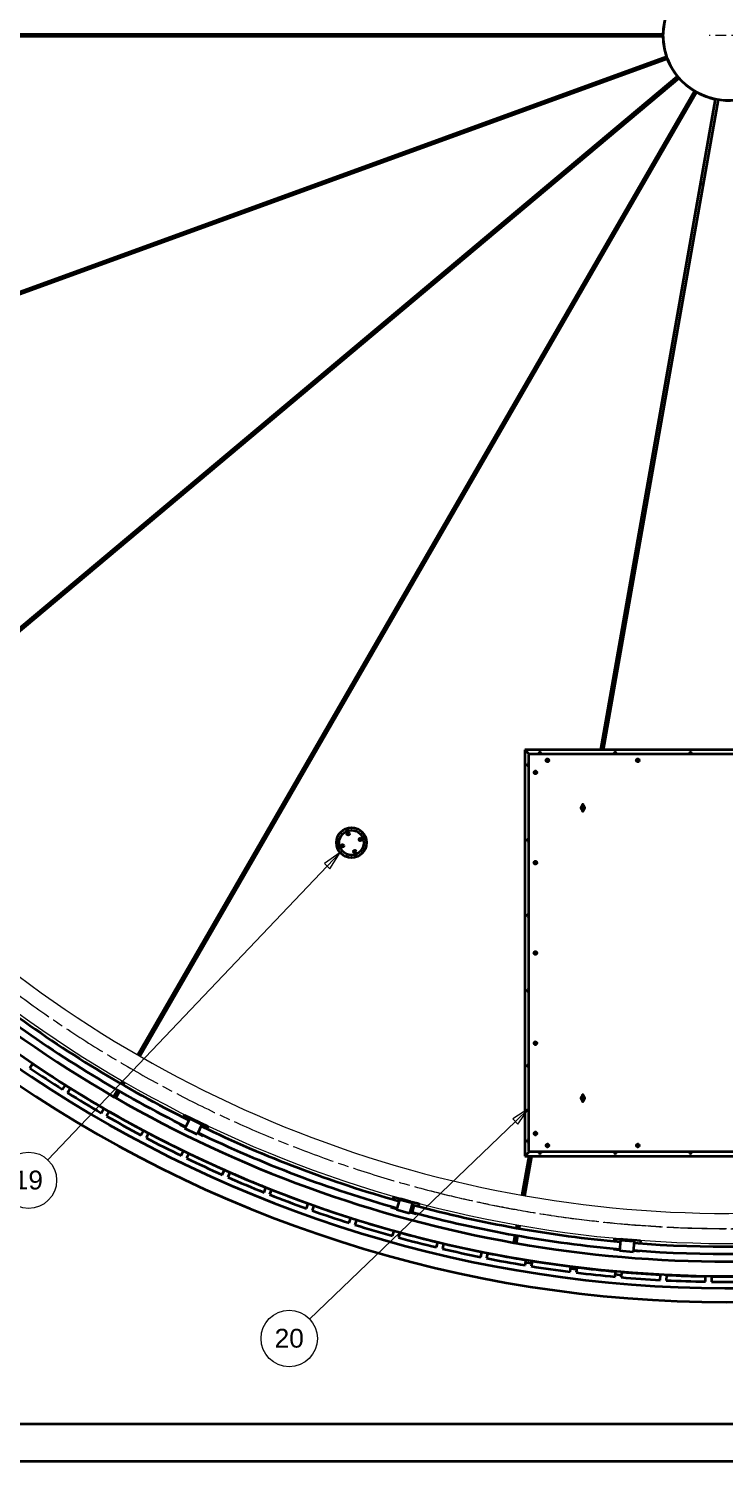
# Model space of a CAD drawing. Header units: millimetres. Extents: x 0 to 42050, y 0 to 29700.
# Drawn here: x 5121 to 9742, y 0 to 9523 of the extents above; entities that cross this region are included whole.
import ezdxf

# ---------------------------------------------------------------- set-up
doc = ezdxf.new("R2010")
doc.units = ezdxf.units.MM
doc.header["$LTSCALE"] = 50
doc.linetypes.add('CHAIN', pattern=[0.3543, 0.2362, -0.0295, 0.0591, -0.0295])
doc.layers.get('0').update_dxf_attribs({"lineweight": 18})
for name, color, linetype, lineweight in [('Border', 7, 'Continuous', 35), ('Center Mark', 7, 'Continuous', 18), ('Symbol', 7, 'Continuous', 18), ('Visible', 7, 'Continuous', 35)]:
    doc.layers.add(name, color=color, linetype=linetype, lineweight=lineweight)
doc.layers.add('P_Cable Ducts (CD)', color=30, linetype='Continuous', lineweight=18, true_color=0xff7f00)
doc.layers.add('P_Condensate Centerline', color=40, linetype='CHAIN', lineweight=18, true_color=0xffbf00)
doc.styles.add('Note Text', font='arial.ttf')

# ---------------------------------------------------------------- blocks, each defined once
blk = doc.blocks.new('Borders Bigadan Border')
at = {"layer": 'Border'}
for p, q in [((20, 5), (836, 5)), ((841, 0), (0, 0))]:
    blk.add_line(p, q, dxfattribs=at)
blk = doc.blocks.new('Balloon12')
at = {"layer": 'Symbol'}
for p, q in [((168.88, 46.9), (166.73, 45.53)), ((167.07, 45.17), (168.88, 46.9)), ((167.42, 44.81), (168.88, 46.9)), ((167.07, 45.17), (139.73, 18.92)), ((166.73, 45.53), (167.42, 44.81))]:
    blk.add_line(p, q, dxfattribs=at)
at = {"layer": 'Symbol', "flags": 128}
blk.add_lwpolyline([(167.42, 44.81), (168.88, 46.9), (166.73, 45.53), (167.42, 44.81)], dxfattribs=at)
at = {"layer": 'Symbol'}
blk.add_circle((137.03, 16.33), 3.75, dxfattribs=at)
blk.add_solid([(167.42, 44.81), (168.88, 46.9), (166.73, 45.53), (167.42, 44.81)], dxfattribs=at)
at = {"layer": 'Symbol', "insert": (137.03, 16.35), "char_height": 2.5, "attachment_point": 5, "style": 'Note Text'}
blk.add_mtext('20', dxfattribs=at)
blk = doc.blocks.new('Balloon42')
at = {"layer": 'Symbol'}
for p, q in [((143.8, 80.92), (141.72, 79.46)), ((142.08, 79.11), (143.8, 80.92)), ((142.44, 78.77), (143.8, 80.92)), ((142.08, 79.11), (104.94, 40.07)), ((141.72, 79.46), (142.44, 78.77))]:
    blk.add_line(p, q, dxfattribs=at)
at = {"layer": 'Symbol', "flags": 128}
blk.add_lwpolyline([(142.44, 78.77), (143.8, 80.92), (141.72, 79.46), (142.44, 78.77)], dxfattribs=at)
at = {"layer": 'Symbol'}
for centre in [(94.87, 37.36), (102.37, 37.36)]:
    blk.add_circle(centre, 3.75, dxfattribs=at)
blk.add_solid([(142.44, 78.77), (143.8, 80.92), (141.72, 79.46), (142.44, 78.77)], dxfattribs=at)
at = {"layer": 'Symbol', "char_height": 2.5, "attachment_point": 5, "style": 'Note Text'}
for s, insert in [('21', (94.87, 37.36)), ('19', (102.37, 37.38))]:
    blk.add_mtext(s, dxfattribs=dict(at, insert=insert))

msp = doc.modelspace()

# ---------------------------------------------------------------- linework, layer by layer
at = {"layer": 'Center Mark', "linetype": 'CHAIN', "ltscale": 23.990969}
msp.add_line((17721.85, 9477.99), (9641.85, 9477.99), dxfattribs=at)
msp.add_line((17721.85, 9477.99), (9641.85, 9477.99), dxfattribs=at)
at = {"layer": 'P_Cable Ducts (CD)'}
for radius, start, end in [(8030, 205.790004, 303.30742), (7830, 206.60031, 297.796899)]:
    msp.add_arc((9766.85, 9477.99), radius, start, end, dxfattribs=at)
at = {"layer": 'P_Condensate Centerline', "ltscale": 23.990969}
for start in [205.648158, 255.589818]:
    msp.add_arc((9766.85, 9477.99), 7930, start, 21.225769, dxfattribs=at)
at = {"layer": 'Visible'}
for p, q in [((9335.02, 9469.99), (1770.34, 9469.99)), ((1770.35, 9485.99), (9335.02, 9485.99)), ((4662.86, 7628.81), (9358.32, 9337.82)), ((9363.8, 9322.78), (4668.33, 7613.77)), ((3763.58, 4451.1), (9430.9, 9206.54)), ((9441.19, 9194.29), (3773.87, 4438.84)), ((5844.92, 2701.02), (9544.01, 9108.01)), ((9557.86, 9100.01), (5858.78, 2693.02)), ((8921.41, 4729.35), (9683.98, 9054.11)), ((9699.74, 9051.33), (8937.66, 4729.35)), ((8449.86, 4696.34), (8416.85, 4729.34)), ((8416.85, 4729.34), (8416.85, 2029.34)), ((8416.86, 4729.35), (8449.86, 4696.34)), ((11116.86, 4729.35), (8416.86, 4729.35)), ((8446.86, 4697.22), (8443.86, 4697.22)), ((8443.86, 4697.22), (8443.86, 4696.34)), ((8443.86, 2062.34), (8443.86, 4696.34)), ((8449.86, 4696.34), (8443.86, 4696.34)), ((8446.86, 4696.34), (8446.86, 4697.22)), ((8449.86, 4702.34), (8448.98, 4702.34)), ((8448.98, 4699.34), (8448.98, 4702.34)), ((8449.86, 4699.34), (8448.98, 4699.34)), ((8449.86, 4702.34), (11083.86, 4702.34)), ((8449.86, 4702.34), (8449.86, 4696.34)), ((8795.86, 4356.84), (8796.12, 4356.84)), ((8795.86, 4355.31), (8795.86, 4356.84)), ((8795.86, 4331.84), (8795.86, 4333.38)), ((8795.86, 4331.84), (8796.12, 4331.84)), ((8801.42, 4366.84), (8802.3, 4366.84)), ((8801.42, 4321.84), (8802.3, 4321.84)), ((8807.86, 4356.84), (8807.6, 4356.84)), ((8807.6, 4331.84), (8807.86, 4331.84)), ((8807.86, 4356.84), (8807.86, 4355.31)), ((8807.86, 4333.38), (8807.86, 4331.84)), ((5146.96, 2642.86), (5127.29, 2613.91)), ((5345.71, 2471.23), (5364.31, 2500.88)), ((5398.19, 2479.61), (5379.59, 2449.97)), ((5734.5, 2509.76), (5744.92, 2527.81)), ((5758.78, 2519.81), (5748.36, 2501.76)), ((5684.92, 2423.89), (5710.35, 2467.93)), ((5724.21, 2459.93), (5698.78, 2415.89)), ((8795.86, 2426.84), (8796.12, 2426.84)), ((8795.86, 2425.31), (8795.86, 2426.84)), ((8795.86, 2401.84), (8795.86, 2403.38)), ((8795.86, 2401.84), (8796.12, 2401.84)), ((8801.42, 2436.84), (8802.3, 2436.84)), ((8801.42, 2391.84), (8802.3, 2391.84)), ((8807.86, 2426.84), (8807.6, 2426.84)), ((8807.6, 2401.84), (8807.86, 2401.84)), ((8807.86, 2426.84), (8807.86, 2425.31)), ((8807.86, 2403.38), (8807.86, 2401.84)), ((5603.05, 2315.32), (5620.56, 2345.62)), ((5655.19, 2325.6), (5637.68, 2295.3)), ((6154.91, 2301.75), (6147.48, 2286.59)), ((6154.91, 2301.75), (6197.11, 2281.07)), ((5865.88, 2168.85), (5882.28, 2199.76)), ((6126.23, 2243.21), (6124.11, 2238.88)), ((6124.11, 2238.88), (6160.93, 2220.85)), ((6190.42, 2278.78), (6158.31, 2213.22)), ((6239.14, 2173.63), (6158.31, 2213.22)), ((6160.93, 2220.85), (6161.83, 2220.41)), ((6190.42, 2278.78), (6271.25, 2239.19)), ((6194.91, 2276.58), (6197.11, 2281.07)), ((6205.2, 2277.11), (6197.11, 2281.07)), ((6197.61, 2275.26), (6198.49, 2277.06)), ((6203.88, 2274.42), (6198.49, 2277.06)), ((6203.88, 2274.42), (6259.56, 2247.14)), ((6206.52, 2279.81), (6205.2, 2277.11)), ((6260.88, 2249.84), (6205.2, 2277.11)), ((6206.76, 2280.31), (6206.52, 2279.81)), ((6271.25, 2239.19), (6239.14, 2173.63)), ((6259.56, 2247.14), (6264.94, 2244.51)), ((6260.88, 2249.84), (6262.2, 2252.53)), ((6260.88, 2249.84), (6268.96, 2245.88)), ((6262.44, 2253.04), (6262.2, 2252.53)), ((6264.07, 2242.71), (6264.94, 2244.51)), ((6266.76, 2241.39), (6268.96, 2245.88)), ((6311.17, 2225.21), (6268.96, 2245.88)), ((6311.17, 2225.21), (6303.74, 2210.05)), ((5917.62, 2181.02), (5901.21, 2150.1)), ((6242.66, 2180.82), (6243.56, 2180.38)), ((6280.38, 2162.34), (6243.56, 2180.38)), ((6282.49, 2166.67), (6280.38, 2162.34)), ((6133.85, 2032.02), (6149.12, 2063.51)), ((6185.11, 2046.06), (6169.84, 2014.57)), ((8399.31, 1768.34), (8445.33, 2029.33)), ((8461.57, 2029.33), (8415.06, 1765.56)), ((8416.85, 2029.34), (8449.86, 2062.34)), ((8449.86, 2062.34), (8416.86, 2029.33)), ((8416.86, 2029.33), (11116.86, 2029.33)), ((8443.86, 2062.34), (8449.86, 2062.34)), ((8443.86, 2062.34), (8443.86, 2061.46)), ((8446.86, 2061.46), (8443.86, 2061.46)), ((8446.86, 2062.34), (8446.86, 2061.46)), ((8449.86, 2059.34), (8448.98, 2059.34)), ((8448.98, 2059.34), (8448.98, 2056.34)), ((8448.98, 2056.34), (8449.86, 2056.34)), ((8449.86, 2062.34), (8449.86, 2056.34)), ((11083.86, 2056.34), (8449.86, 2056.34)), ((6406.62, 1905.01), (6420.74, 1937.04)), ((6457.34, 1920.9), (6443.22, 1888.88)), ((6683.82, 1787.99), (6696.76, 1820.51)), ((6733.93, 1805.71), (6720.98, 1773.2)), ((7544.51, 1757.51), (7540.02, 1741.24)), ((7544.51, 1757.51), (7589.81, 1745)), ((7583.66, 1741.51), (7564.23, 1671.14)), ((7583.66, 1741.51), (7670.42, 1717.55)), ((7588.48, 1740.18), (7589.81, 1745)), ((7598.49, 1742.6), (7589.81, 1745)), ((7591.38, 1739.38), (7591.91, 1741.31)), ((7597.69, 1739.71), (7591.91, 1741.31)), ((7597.69, 1739.71), (7657.45, 1723.21)), ((7599.29, 1745.49), (7598.49, 1742.6)), ((7658.25, 1726.1), (7598.49, 1742.6)), ((7599.44, 1746.03), (7599.29, 1745.49)), ((7670.42, 1717.55), (7650.98, 1647.19)), ((7657.45, 1723.21), (7663.24, 1721.61)), ((7658.25, 1726.1), (7659.05, 1728.99)), ((7658.25, 1726.1), (7666.93, 1723.7)), ((7659.2, 1729.53), (7659.05, 1728.99)), ((7662.71, 1719.68), (7663.24, 1721.61)), ((7665.6, 1718.88), (7666.93, 1723.7)), ((7712.23, 1711.19), (7666.93, 1723.7)), ((6965.08, 1681.12), (6976.84, 1714.08)), ((7014.51, 1700.65), (7002.76, 1667.68)), ((7527.16, 1694.68), (7525.88, 1690.03)), ((7525.88, 1690.03), (7565.4, 1679.12)), ((7650.98, 1647.19), (7564.23, 1671.14)), ((7565.4, 1679.12), (7566.36, 1678.85)), ((7653.11, 1654.9), (7654.08, 1654.63)), ((7693.6, 1643.72), (7654.08, 1654.63)), ((7673.44, 1704.07), (7660.88, 1657.44)), ((7661.83, 1660.96), (7661.84, 1660.96)), ((7661.84, 1660.96), (7667.16, 1680.75)), ((7661.84, 1660.96), (7662.65, 1660.14)), ((7668.6, 1659.14), (7667.5, 1658.84)), ((7680.18, 1702.26), (7667.66, 1655.61)), ((7668.6, 1659.14), (7673.92, 1678.94)), ((7668.6, 1659.14), (7668.61, 1659.14)), ((7672.5, 1700.55), (7673.59, 1700.85)), ((7679.24, 1698.74), (7678.44, 1699.55)), ((7694.88, 1648.36), (7693.6, 1643.72)), ((7712.23, 1711.19), (7707.74, 1694.92)), ((7250.04, 1584.52), (7260.59, 1617.89)), ((7298.73, 1605.83), (7288.18, 1572.46)), ((7538.32, 1498.34), (7547.65, 1532.07)), ((8360.96, 1550.85), (8364.58, 1571.38)), ((8380.33, 1568.6), (8376.71, 1548.07)), ((7586.21, 1521.41), (7576.87, 1487.67)), ((7829.54, 1422.68), (7837.64, 1456.73)), ((7876.56, 1447.47), (7868.45, 1413.42)), ((8343.74, 1453.2), (8352.57, 1503.28)), ((8368.33, 1500.5), (8359.5, 1450.43)), ((9010.8, 1479.68), (9009.39, 1462.86)), ((9010.8, 1479.68), (9057.64, 1475.76)), ((9052.24, 1471.19), (9046.15, 1398.45)), ((9052.24, 1471.19), (9141.92, 1463.7)), ((9057.22, 1470.78), (9057.64, 1475.76)), ((9066.6, 1475.01), (9057.64, 1475.76)), ((9060.21, 1470.53), (9060.38, 1472.52)), ((9066.35, 1472.02), (9060.38, 1472.52)), ((9066.35, 1472.02), (9128.14, 1466.86)), ((9066.85, 1478), (9066.6, 1475.01)), ((9128.39, 1469.84), (9066.6, 1475.01)), ((9066.9, 1478.56), (9066.85, 1478)), ((9128.14, 1466.86), (9134.12, 1466.36)), ((9128.39, 1469.84), (9128.64, 1472.83)), ((9128.39, 1469.84), (9137.36, 1469.1)), ((9128.69, 1473.39), (9128.64, 1472.83)), ((9133.95, 1464.36), (9134.12, 1466.36)), ((9141.92, 1463.7), (9135.84, 1390.95)), ((9136.94, 1464.11), (9137.36, 1469.1)), ((9184.19, 1465.18), (9137.36, 1469.1)), ((9184.19, 1465.18), (9182.79, 1448.36)), ((8123.31, 1357.65), (8130.18, 1391.97)), ((8169.4, 1384.13), (8162.54, 1349.81)), ((8419.26, 1303.32), (8424.87, 1337.87)), ((9005.37, 1414.72), (9004.97, 1409.92)), ((9004.97, 1409.92), (9045.82, 1406.5)), ((9045.82, 1406.5), (9046.82, 1406.42)), ((9135.84, 1390.95), (9046.15, 1398.45)), ((9136.51, 1398.92), (9137.5, 1398.84)), ((9178.36, 1395.42), (9137.5, 1398.84)), ((9178.76, 1400.22), (9178.36, 1395.42)), ((8422.23, 1321.65), (8461.91, 1316.42)), ((8464.35, 1331.46), (8458.74, 1296.91)), ((8716.98, 1259.78), (8721.33, 1294.51)), ((8719.82, 1282.46), (8759.48, 1277.24)), ((8761.02, 1289.54), (8756.67, 1254.81)), ((9016.08, 1227.08), (9019.17, 1261.94)), ((9017.51, 1243.26), (9057.21, 1238.04)), ((9059.01, 1258.42), (9055.92, 1223.55)), ((9316.17, 1205.26), (9317.99, 1240.21)), ((9357.94, 1238.13), (9356.12, 1203.18)), ((9616.86, 1194.35), (9617.41, 1229.35)), ((9657.41, 1228.72), (9656.86, 1193.72))]:
    msp.add_line(p, q, dxfattribs=at)
for centre, radius in [((9766.85, 9477.99), 8250), ((9766.85, 9477.99), 431.86), ((8566.86, 4659.34), 10), ((9166.86, 4659.34), 10), ((8486.86, 4579.34), 10), ((7264.89, 4112.52), 100), ((7264.89, 4112.52), 82.5), ((7206.16, 4091.15), 9), ((7206.16, 4091.15), 8.75), ((7243.51, 4171.25), 9), ((7243.51, 4171.25), 8.75), ((7323.62, 4133.9), 9), ((7323.62, 4133.9), 8.75), ((7286.27, 4053.79), 9), ((7286.27, 4053.79), 8.75), ((8486.86, 3979.34), 10), ((8486.86, 3379.34), 10), ((8486.86, 2779.34), 10), ((8486.86, 2179.34), 10), ((8566.86, 2099.34), 10), ((9166.86, 2099.34), 10)]:
    msp.add_circle(centre, radius, dxfattribs=at)
for centre, radius, start, end in [((9766.85, 9477.99), 8420, 352.893014, 276.750813), ((9766.85, 9477.99), 8326.9, 5.718532, 276.329235), ((9766.85, 9477.99), 431.91, 161.06132, 178.93868), ((9766.85, 9477.99), 1000, 179.541629, 180.458371), ((9766.85, 9477.99), 431.91, 181.06132, 198.93868), ((9766.85, 9477.99), 431.91, 201.06132, 218.93868), ((9766.85, 9477.99), 1000, 199.541629, 200.458371), ((9766.85, 9477.99), 431.91, 221.06132, 238.93868), ((9766.85, 9477.99), 431.91, 241.06132, 258.93868), ((9766.85, 9477.99), 431.91, 261.06132, 278.93868), ((9766.85, 9477.99), 1000, 219.541629, 220.458371), ((9766.85, 9477.99), 1000, 239.541629, 240.458371), ((9766.85, 9477.99), 1000, 259.541629, 260.458371), ((8516.86, 4704.35), 8, 345.455653, 194.544347), ((8566.86, 4659.34), 8, 98.119712, 158.119712), ((8566.86, 4659.34), 8, 38.119712, 98.119712), ((9016.86, 4704.35), 8, 345.455653, 194.544347), ((9166.86, 4659.34), 8, 98.119712, 158.119712), ((9166.86, 4659.34), 8, 38.119712, 98.119712), ((9516.86, 4704.35), 8, 345.455653, 194.544347), ((8441.85, 4629.34), 8, 75.455653, 284.544347), ((8486.86, 4579.34), 8, 147.876069, 207.876069), ((8486.86, 4579.34), 8, 207.876069, 267.876069), ((8486.86, 4579.34), 8, 87.876069, 147.876069), ((8486.86, 4579.34), 8, 267.876069, 327.876069), ((8486.86, 4579.34), 8, 27.876069, 87.876069), ((8486.86, 4579.34), 8, 327.876069, 27.876069), ((8566.86, 4659.34), 8, 158.119712, 218.119712), ((8566.86, 4659.34), 8, 218.119712, 278.119712), ((8566.86, 4659.34), 8, 278.119712, 338.119712), ((8566.86, 4659.34), 8, 338.119712, 38.119712), ((9166.86, 4659.34), 8, 158.119712, 218.119712), ((9166.86, 4659.34), 8, 218.119712, 278.119712), ((9166.86, 4659.34), 8, 278.119712, 338.119712), ((9166.86, 4659.34), 8, 338.119712, 38.119712), ((8801.86, 4344.34), 12.5, 117.647135, 242.352865), ((8801.86, 4344.34), 12.5, 297.647135, 62.352865), ((9766.85, 9477.99), 8150, 220.056241, 239.943759), ((7237.53, 4187.7), 7, 38.600841, 181.399159), ((7340.07, 4139.88), 7, 308.600841, 91.399159), ((8441.85, 4129.34), 8, 75.455653, 284.544347), ((7189.71, 4085.16), 7, 128.600841, 271.399159), ((7292.25, 4037.35), 7, 218.600841, 1.399159), ((8486.86, 3979.34), 8, 147.876069, 207.876069), ((8486.86, 3979.34), 8, 207.876069, 267.876069), ((8486.86, 3979.34), 8, 87.876069, 147.876069), ((8486.86, 3979.34), 8, 267.876069, 327.876069), ((8486.86, 3979.34), 8, 27.876069, 87.876069), ((8486.86, 3979.34), 8, 327.876069, 27.876069), ((8441.85, 3629.34), 8, 75.455653, 284.544347), ((8486.86, 3379.34), 8, 147.876069, 207.876069), ((8486.86, 3379.34), 8, 207.876069, 267.876069), ((8486.86, 3379.34), 8, 87.876069, 147.876069), ((8486.86, 3379.34), 8, 267.876069, 327.876069), ((8486.86, 3379.34), 8, 27.876069, 87.876069), ((8486.86, 3379.34), 8, 327.876069, 27.876069), ((8441.85, 3129.34), 8, 75.455653, 284.544347), ((9766.85, 9477.99), 8099.15, 233.563277, 243.585128), ((9766.85, 9477.99), 8050.85, 233.565187, 243.583218), ((9766.85, 9477.99), 7695, 239.940433, 240.059567), ((8486.86, 2779.34), 8, 147.876069, 207.876069), ((8486.86, 2779.34), 8, 207.876069, 267.876069), ((8486.86, 2779.34), 8, 87.876069, 147.876069), ((8486.86, 2779.34), 8, 267.876069, 327.876069), ((8486.86, 2779.34), 8, 27.876069, 87.876069), ((8486.86, 2779.34), 8, 327.876069, 27.876069), ((9766.85, 9477.99), 8285, 235.944509, 237.74881), ((9766.85, 9477.99), 8250, 235.945096, 237.748223), ((8441.85, 2629.34), 8, 75.455653, 284.544347), ((9766.85, 9477.99), 8250, 238.026021, 239.829148), ((9766.85, 9477.99), 8285, 238.025434, 239.829734), ((9766.85, 9477.99), 8150, 239.943759, 240.056241), ((9766.85, 9477.99), 8150, 240.056241, 259.943759), ((8801.86, 2414.34), 12.5, 117.647135, 242.352865), ((8801.86, 2414.34), 12.5, 297.647135, 62.352865), ((9766.85, 9477.99), 8285, 240.106359, 241.910659), ((9766.85, 9477.99), 8250, 240.106946, 241.910072), ((9766.85, 9477.99), 8050.85, 244.223728, 254.241759), ((9766.85, 9477.99), 8285, 242.187284, 243.991584), ((9766.85, 9477.99), 8250, 242.18787, 243.990997), ((9766.85, 9477.99), 8099.15, 244.221818, 254.243669), ((8441.85, 2129.34), 8, 75.455653, 284.544347), ((8486.86, 2179.34), 8, 147.876069, 207.876069), ((8486.86, 2179.34), 8, 207.876069, 267.876069), ((8486.86, 2179.34), 8, 87.876069, 147.876069), ((8486.86, 2179.34), 8, 267.876069, 327.876069), ((8486.86, 2179.34), 8, 27.876069, 87.876069), ((8486.86, 2179.34), 8, 327.876069, 27.876069), ((8566.86, 2099.34), 8, 158.119712, 218.119712), ((8566.86, 2099.34), 8, 98.119712, 158.119712), ((8566.86, 2099.34), 8, 38.119712, 98.119712), ((8566.86, 2099.34), 8, 278.119712, 338.119712), ((8566.86, 2099.34), 8, 338.119712, 38.119712), ((9166.86, 2099.34), 8, 158.119712, 218.119712), ((9166.86, 2099.34), 8, 98.119712, 158.119712), ((9166.86, 2099.34), 8, 38.119712, 98.119712), ((9166.86, 2099.34), 8, 278.119712, 338.119712), ((9166.86, 2099.34), 8, 338.119712, 38.119712), ((9766.85, 9477.99), 8285, 244.268209, 246.072509), ((9766.85, 9477.99), 8250, 244.268795, 246.071922), ((8516.86, 2054.33), 8, 165.455653, 14.544347), ((8566.86, 2099.34), 8, 218.119712, 278.119712), ((9016.86, 2054.33), 8, 165.455653, 14.544347), ((9166.86, 2099.34), 8, 218.119712, 278.119712), ((9516.86, 2054.33), 8, 165.455653, 14.544347), ((9766.85, 9477.99), 8250, 246.34972, 248.152847), ((9766.85, 9477.99), 8285, 246.349133, 248.153434), ((9766.85, 9477.99), 7695, 259.940433, 260.059567), ((9766.85, 9477.99), 8285, 248.430058, 250.234359), ((9766.85, 9477.99), 8250, 248.430645, 250.233772), ((9766.85, 9477.99), 8285, 250.510983, 252.315284), ((9766.85, 9477.99), 8250, 250.51157, 252.314697), ((9766.85, 9477.99), 8099.15, 254.880359, 254.928569), ((7666.2, 1663.67), 5, 224.833683, 285.073122), ((9766.85, 9477.99), 8050.85, 254.882269, 254.928569), ((9766.85, 9477.99), 8099.15, 254.978237, 264.90221), ((7674.89, 1696.02), 5, 44.833683, 105.073122), ((9766.85, 9477.99), 8050.85, 254.978237, 264.9003), ((9766.85, 9477.99), 8285, 252.591908, 254.396208), ((9766.85, 9477.99), 8250, 252.592495, 254.395622), ((9766.85, 9477.99), 8285, 254.672833, 256.477133), ((9766.85, 9477.99), 8250, 254.67342, 256.476546), ((9766.85, 9477.99), 8250, 256.754344, 258.557471), ((9766.85, 9477.99), 8150, 259.943759, 260.056241), ((9766.85, 9477.99), 8150, 260.056241, 279.943759), ((9766.85, 9477.99), 8050.85, 265.540809, 275.558841), ((9766.85, 9477.99), 8285, 256.753758, 258.558058), ((9766.85, 9477.99), 8285, 258.834683, 260.638983), ((9766.85, 9477.99), 8250, 258.835269, 260.638396), ((9766.85, 9477.99), 8099.15, 265.5389, 275.560751), ((9766.85, 9477.99), 8285, 260.915607, 262.719908), ((9766.85, 9477.99), 8250, 260.916194, 262.719321), ((9766.85, 9477.99), 8285, 262.996532, 264.800833), ((9766.85, 9477.99), 8250, 262.997119, 264.800246), ((9766.85, 9477.99), 8250, 265.078044, 266.881171), ((9766.85, 9477.99), 8250, 267.158969, 268.962096), ((9766.85, 9477.99), 8285, 265.077457, 266.881758), ((9766.85, 9477.99), 8285, 267.158382, 268.962682), ((9766.85, 9477.99), 8285, 269.239307, 271.043607), ((9766.85, 9477.99), 8250, 269.239894, 271.04302)]:
    msp.add_arc(centre, radius, start, end, dxfattribs=at)
for points, weights in [([(8561.16, 4666.61), (8560.23, 4664.31), (8559.44, 4662.32)], [1.0003653387, 1.03814443452, 1]), ([(8565.73, 4667.26), (8563.61, 4666.96), (8561.16, 4666.61)], [1, 1.03814443452, 1.0003653387]), ([(8570.3, 4667.91), (8567.85, 4667.56), (8565.73, 4667.26)], [1.0003653387, 1.03814443452, 1]), ([(8573.15, 4664.28), (8571.83, 4665.97), (8570.3, 4667.91)], [1, 1.03814443452, 1.0003653387]), ([(9161.16, 4666.61), (9160.23, 4664.31), (9159.44, 4662.32)], [1.0003653387, 1.03814443452, 1]), ([(9165.73, 4667.26), (9163.61, 4666.96), (9161.16, 4666.61)], [1, 1.03814443452, 1.0003653387]), ([(9170.3, 4667.91), (9167.85, 4667.56), (9165.73, 4667.26)], [1.0003653387, 1.03814443452, 1]), ([(9173.15, 4664.28), (9171.83, 4665.97), (9170.3, 4667.91)], [1, 1.03814443452, 1.0003653387]), ([(8480.08, 4583.6), (8478.94, 4581.78), (8477.63, 4579.68)], [1, 1.03814443452, 1.0003653387]), ([(8477.63, 4579.68), (8478.79, 4577.5), (8479.79, 4575.6)], [1.0003653387, 1.03814443452, 1]), ([(8479.79, 4575.6), (8480.79, 4573.71), (8481.95, 4571.52)], [1, 1.03814443452, 1.0003653387]), ([(8482.54, 4587.51), (8481.22, 4585.41), (8480.08, 4583.6)], [1.0003653387, 1.03814443452, 1]), ([(8481.95, 4571.52), (8484.42, 4571.43), (8486.56, 4571.35)], [1.0003653387, 1.03814443452, 1]), ([(8487.16, 4587.34), (8485.01, 4587.42), (8482.54, 4587.51)], [1, 1.03814443452, 1.0003653387]), ([(8486.56, 4571.35), (8488.71, 4571.27), (8491.18, 4571.18)], [1, 1.03814443452, 1.0003653387]), ([(8491.77, 4587.17), (8489.3, 4587.26), (8487.16, 4587.34)], [1.0003653387, 1.03814443452, 1]), ([(8491.18, 4571.18), (8492.49, 4573.27), (8493.63, 4575.09)], [1.0003653387, 1.03814443452, 1]), ([(8493.93, 4583.08), (8492.93, 4584.98), (8491.77, 4587.17)], [1, 1.03814443452, 1.0003653387]), ([(8493.63, 4575.09), (8494.77, 4576.9), (8496.09, 4579)], [1, 1.03814443452, 1.0003653387]), ([(8496.09, 4579), (8494.93, 4581.19), (8493.93, 4583.08)], [1.0003653387, 1.03814443452, 1]), ([(8559.44, 4662.32), (8558.64, 4660.33), (8557.71, 4658.04)], [1, 1.03814443452, 1.0003653387]), ([(8557.71, 4658.04), (8559.24, 4656.09), (8560.57, 4654.4)], [1.0003653387, 1.03814443452, 1]), ([(8560.57, 4654.4), (8561.89, 4652.72), (8563.42, 4650.77)], [1, 1.03814443452, 1.0003653387]), ([(8563.42, 4650.77), (8565.87, 4651.12), (8567.99, 4651.42)], [1.0003653387, 1.03814443452, 1]), ([(8567.99, 4651.42), (8570.11, 4651.72), (8572.56, 4652.07)], [1, 1.03814443452, 1.0003653387]), ([(8572.56, 4652.07), (8573.48, 4654.37), (8574.28, 4656.36)], [1.0003653387, 1.03814443452, 1]), ([(8576, 4660.65), (8574.48, 4662.59), (8573.15, 4664.28)], [1.0003653387, 1.03814443452, 1]), ([(8574.28, 4656.36), (8575.08, 4658.35), (8576, 4660.65)], [1, 1.03814443452, 1.0003653387]), ([(9159.44, 4662.32), (9158.64, 4660.33), (9157.71, 4658.04)], [1, 1.03814443452, 1.0003653387]), ([(9157.71, 4658.04), (9159.24, 4656.09), (9160.57, 4654.4)], [1.0003653387, 1.03814443452, 1]), ([(9160.57, 4654.4), (9161.89, 4652.72), (9163.42, 4650.77)], [1, 1.03814443452, 1.0003653387]), ([(9163.42, 4650.77), (9165.87, 4651.12), (9167.99, 4651.42)], [1.0003653387, 1.03814443452, 1]), ([(9167.99, 4651.42), (9170.11, 4651.72), (9172.56, 4652.07)], [1, 1.03814443452, 1.0003653387]), ([(9172.56, 4652.07), (9173.48, 4654.37), (9174.28, 4656.36)], [1.0003653387, 1.03814443452, 1]), ([(9176, 4660.65), (9174.48, 4662.59), (9173.15, 4664.28)], [1.0003653387, 1.03814443452, 1]), ([(9174.28, 4656.36), (9175.08, 4658.35), (9176, 4660.65)], [1, 1.03814443452, 1.0003653387]), ([(8796.06, 4355.41), (8796.06, 4354.78), (8796.06, 4354.19)], [1, 1.03210525676, 1.06244661735]), ([(8796.06, 4334.49), (8796.06, 4333.91), (8796.06, 4333.27)], [1.06244661735, 1.03210525676, 1]), ([(8807.66, 4354.19), (8807.66, 4354.78), (8807.66, 4355.41)], [1.06244661735, 1.03210525676, 1]), ([(8807.66, 4333.27), (8807.66, 4333.91), (8807.66, 4334.49)], [1, 1.03210525676, 1.06244661735]), ([(8480.08, 3983.6), (8478.94, 3981.78), (8477.63, 3979.68)], [1, 1.03814443452, 1.0003653387]), ([(8477.63, 3979.68), (8478.79, 3977.5), (8479.79, 3975.6)], [1.0003653387, 1.03814443452, 1]), ([(8479.79, 3975.6), (8480.79, 3973.71), (8481.95, 3971.52)], [1, 1.03814443452, 1.0003653387]), ([(8482.54, 3987.51), (8481.22, 3985.41), (8480.08, 3983.6)], [1.0003653387, 1.03814443452, 1]), ([(8481.95, 3971.52), (8484.42, 3971.43), (8486.56, 3971.35)], [1.0003653387, 1.03814443452, 1]), ([(8487.16, 3987.34), (8485.01, 3987.42), (8482.54, 3987.51)], [1, 1.03814443452, 1.0003653387]), ([(8486.56, 3971.35), (8488.71, 3971.27), (8491.18, 3971.18)], [1, 1.03814443452, 1.0003653387]), ([(8491.77, 3987.17), (8489.3, 3987.26), (8487.16, 3987.34)], [1.0003653387, 1.03814443452, 1]), ([(8491.18, 3971.18), (8492.49, 3973.27), (8493.63, 3975.09)], [1.0003653387, 1.03814443452, 1]), ([(8493.93, 3983.08), (8492.93, 3984.98), (8491.77, 3987.17)], [1, 1.03814443452, 1.0003653387]), ([(8493.63, 3975.09), (8494.77, 3976.9), (8496.09, 3979)], [1, 1.03814443452, 1.0003653387]), ([(8496.09, 3979), (8494.93, 3981.19), (8493.93, 3983.08)], [1.0003653387, 1.03814443452, 1]), ([(8480.08, 3383.6), (8478.94, 3381.78), (8477.63, 3379.68)], [1, 1.03814443452, 1.0003653387]), ([(8477.63, 3379.68), (8478.79, 3377.5), (8479.79, 3375.6)], [1.0003653387, 1.03814443452, 1]), ([(8479.79, 3375.6), (8480.79, 3373.71), (8481.95, 3371.52)], [1, 1.03814443452, 1.0003653387]), ([(8482.54, 3387.51), (8481.22, 3385.41), (8480.08, 3383.6)], [1.0003653387, 1.03814443452, 1]), ([(8481.95, 3371.52), (8484.42, 3371.43), (8486.56, 3371.35)], [1.0003653387, 1.03814443452, 1]), ([(8487.16, 3387.34), (8485.01, 3387.42), (8482.54, 3387.51)], [1, 1.03814443452, 1.0003653387]), ([(8486.56, 3371.35), (8488.71, 3371.27), (8491.18, 3371.18)], [1, 1.03814443452, 1.0003653387]), ([(8491.77, 3387.17), (8489.3, 3387.26), (8487.16, 3387.34)], [1.0003653387, 1.03814443452, 1]), ([(8491.18, 3371.18), (8492.49, 3373.27), (8493.63, 3375.09)], [1.0003653387, 1.03814443452, 1]), ([(8493.93, 3383.08), (8492.93, 3384.98), (8491.77, 3387.17)], [1, 1.03814443452, 1.0003653387]), ([(8493.63, 3375.09), (8494.77, 3376.9), (8496.09, 3379)], [1, 1.03814443452, 1.0003653387]), ([(8496.09, 3379), (8494.93, 3381.19), (8493.93, 3383.08)], [1.0003653387, 1.03814443452, 1]), ([(8480.08, 2783.6), (8478.94, 2781.78), (8477.63, 2779.68)], [1, 1.03814443452, 1.0003653387]), ([(8477.63, 2779.68), (8478.79, 2777.5), (8479.79, 2775.6)], [1.0003653387, 1.03814443452, 1]), ([(8479.79, 2775.6), (8480.79, 2773.71), (8481.95, 2771.52)], [1, 1.03814443452, 1.0003653387]), ([(8482.54, 2787.51), (8481.22, 2785.41), (8480.08, 2783.6)], [1.0003653387, 1.03814443452, 1]), ([(8481.95, 2771.52), (8484.42, 2771.43), (8486.56, 2771.35)], [1.0003653387, 1.03814443452, 1]), ([(8487.16, 2787.34), (8485.01, 2787.42), (8482.54, 2787.51)], [1, 1.03814443452, 1.0003653387]), ([(8486.56, 2771.35), (8488.71, 2771.27), (8491.18, 2771.18)], [1, 1.03814443452, 1.0003653387]), ([(8491.77, 2787.17), (8489.3, 2787.26), (8487.16, 2787.34)], [1.0003653387, 1.03814443452, 1]), ([(8491.18, 2771.18), (8492.49, 2773.27), (8493.63, 2775.09)], [1.0003653387, 1.03814443452, 1]), ([(8493.93, 2783.08), (8492.93, 2784.98), (8491.77, 2787.17)], [1, 1.03814443452, 1.0003653387]), ([(8493.63, 2775.09), (8494.77, 2776.9), (8496.09, 2779)], [1, 1.03814443452, 1.0003653387]), ([(8496.09, 2779), (8494.93, 2781.19), (8493.93, 2783.08)], [1.0003653387, 1.03814443452, 1]), ([(8796.06, 2425.41), (8796.06, 2424.78), (8796.06, 2424.19)], [1, 1.03210525676, 1.06244661735]), ([(8796.06, 2404.49), (8796.06, 2403.91), (8796.06, 2403.27)], [1.06244661735, 1.03210525676, 1]), ([(8807.66, 2424.19), (8807.66, 2424.78), (8807.66, 2425.41)], [1.06244661735, 1.03210525676, 1]), ([(8807.66, 2403.27), (8807.66, 2403.91), (8807.66, 2404.49)], [1, 1.03210525676, 1.06244661735]), ([(8480.08, 2183.6), (8478.94, 2181.78), (8477.63, 2179.68)], [1, 1.03814443452, 1.0003653387]), ([(8477.63, 2179.68), (8478.79, 2177.5), (8479.79, 2175.6)], [1.0003653387, 1.03814443452, 1]), ([(8479.79, 2175.6), (8480.79, 2173.71), (8481.95, 2171.52)], [1, 1.03814443452, 1.0003653387]), ([(8482.54, 2187.51), (8481.22, 2185.41), (8480.08, 2183.6)], [1.0003653387, 1.03814443452, 1]), ([(8481.95, 2171.52), (8484.42, 2171.43), (8486.56, 2171.35)], [1.0003653387, 1.03814443452, 1]), ([(8487.16, 2187.34), (8485.01, 2187.42), (8482.54, 2187.51)], [1, 1.03814443452, 1.0003653387]), ([(8486.56, 2171.35), (8488.71, 2171.27), (8491.18, 2171.18)], [1, 1.03814443452, 1.0003653387]), ([(8491.77, 2187.17), (8489.3, 2187.26), (8487.16, 2187.34)], [1.0003653387, 1.03814443452, 1]), ([(8491.18, 2171.18), (8492.49, 2173.27), (8493.63, 2175.09)], [1.0003653387, 1.03814443452, 1]), ([(8493.93, 2183.08), (8492.93, 2184.98), (8491.77, 2187.17)], [1, 1.03814443452, 1.0003653387]), ([(8493.63, 2175.09), (8494.77, 2176.9), (8496.09, 2179)], [1, 1.03814443452, 1.0003653387]), ([(8496.09, 2179), (8494.93, 2181.19), (8493.93, 2183.08)], [1.0003653387, 1.03814443452, 1]), ([(8559.44, 2102.32), (8558.64, 2100.33), (8557.71, 2098.04)], [1, 1.03814443452, 1.0003653387]), ([(8557.71, 2098.04), (8559.24, 2096.09), (8560.57, 2094.4)], [1.0003653387, 1.03814443452, 1]), ([(8561.16, 2106.61), (8560.23, 2104.31), (8559.44, 2102.32)], [1.0003653387, 1.03814443452, 1]), ([(8565.73, 2107.26), (8563.61, 2106.96), (8561.16, 2106.61)], [1, 1.03814443452, 1.0003653387]), ([(8570.3, 2107.91), (8567.85, 2107.56), (8565.73, 2107.26)], [1.0003653387, 1.03814443452, 1]), ([(8573.15, 2104.28), (8571.83, 2105.97), (8570.3, 2107.91)], [1, 1.03814443452, 1.0003653387]), ([(8572.56, 2092.07), (8573.48, 2094.37), (8574.28, 2096.36)], [1.0003653387, 1.03814443452, 1]), ([(8576, 2100.65), (8574.48, 2102.59), (8573.15, 2104.28)], [1.0003653387, 1.03814443452, 1]), ([(8574.28, 2096.36), (8575.08, 2098.35), (8576, 2100.65)], [1, 1.03814443452, 1.0003653387]), ([(9159.44, 2102.32), (9158.64, 2100.33), (9157.71, 2098.04)], [1, 1.03814443452, 1.0003653387]), ([(9157.71, 2098.04), (9159.24, 2096.09), (9160.57, 2094.4)], [1.0003653387, 1.03814443452, 1]), ([(9161.16, 2106.61), (9160.23, 2104.31), (9159.44, 2102.32)], [1.0003653387, 1.03814443452, 1]), ([(9165.73, 2107.26), (9163.61, 2106.96), (9161.16, 2106.61)], [1, 1.03814443452, 1.0003653387]), ([(9170.3, 2107.91), (9167.85, 2107.56), (9165.73, 2107.26)], [1.0003653387, 1.03814443452, 1]), ([(9173.15, 2104.28), (9171.83, 2105.97), (9170.3, 2107.91)], [1, 1.03814443452, 1.0003653387]), ([(9172.56, 2092.07), (9173.48, 2094.37), (9174.28, 2096.36)], [1.0003653387, 1.03814443452, 1]), ([(9176, 2100.65), (9174.48, 2102.59), (9173.15, 2104.28)], [1.0003653387, 1.03814443452, 1]), ([(9174.28, 2096.36), (9175.08, 2098.35), (9176, 2100.65)], [1, 1.03814443452, 1.0003653387]), ([(8560.57, 2094.4), (8561.89, 2092.72), (8563.42, 2090.77)], [1, 1.03814443452, 1.0003653387]), ([(8563.42, 2090.77), (8565.87, 2091.12), (8567.99, 2091.42)], [1.0003653387, 1.03814443452, 1]), ([(8567.99, 2091.42), (8570.11, 2091.72), (8572.56, 2092.07)], [1, 1.03814443452, 1.0003653387]), ([(9160.57, 2094.4), (9161.89, 2092.72), (9163.42, 2090.77)], [1, 1.03814443452, 1.0003653387]), ([(9163.42, 2090.77), (9165.87, 2091.12), (9167.99, 2091.42)], [1.0003653387, 1.03814443452, 1]), ([(9167.99, 2091.42), (9170.11, 2091.72), (9172.56, 2092.07)], [1, 1.03814443452, 1.0003653387])]:
    msp.add_rational_spline(points, weights, degree=2, dxfattribs=at)
for points in [[(8796.06, 4354.19), (8796.07, 4352.58), (8796.42, 4351.04), (8796.84, 4349.73)], [(8796.84, 4338.96), (8796.43, 4337.68), (8796.07, 4336.13), (8796.06, 4334.49)], [(8806.88, 4349.73), (8807.29, 4351), (8807.65, 4352.56), (8807.66, 4354.19)], [(8807.66, 4334.49), (8807.65, 4336.11), (8807.3, 4337.64), (8806.88, 4338.96)], [(8796.06, 2424.19), (8796.07, 2422.58), (8796.42, 2421.04), (8796.84, 2419.73)], [(8796.84, 2408.96), (8796.43, 2407.68), (8796.07, 2406.13), (8796.06, 2404.49)], [(8806.88, 2419.73), (8807.29, 2421), (8807.65, 2422.56), (8807.66, 2424.19)], [(8807.66, 2404.49), (8807.65, 2406.11), (8807.3, 2407.64), (8806.88, 2408.96)]]:
    msp.add_open_spline(points, degree=3, dxfattribs=at)
for points, knots in [([(8801.42, 4366.84), (8800.89, 4366.84), (8800.35, 4366.75), (8799.38, 4366.44), (8798.95, 4366.21), (8798.18, 4365.69), (8797.88, 4365.39), (8797.32, 4364.76), (8797.15, 4364.46), (8796.84, 4363.9), (8796.76, 4363.68), (8796.62, 4363.29), (8796.57, 4363.14), (8796.49, 4362.83), (8796.47, 4362.69), (8796.39, 4362.3), (8796.37, 4362.11), (8796.32, 4361.58), (8796.29, 4361.25), (8796.24, 4360.46), (8796.22, 4360.02), (8796.18, 4359.03), (8796.16, 4358.47), (8796.13, 4357.54), (8796.12, 4357.2), (8796.12, 4356.84)], [1.57079633, 1.57079633, 1.57079633, 1.57079633, 1.57881416, 1.57881416, 1.58764941, 1.58764941, 1.59920554, 1.59920554, 1.61631913, 1.61631913, 1.6395962, 1.6395962, 1.66681466, 1.66681466, 1.70702306, 1.70702306, 1.80036323, 1.80036323, 1.95742916, 1.95742916, 2.11449509, 2.11449509, 2.27156102, 2.27156102, 2.35612598, 2.35612598, 2.35612598, 2.35612598]), ([(8796.12, 4331.84), (8796.13, 4331.18), (8796.15, 4330.57), (8796.19, 4329.45), (8796.21, 4328.95), (8796.25, 4328.06), (8796.28, 4327.67), (8796.33, 4326.96), (8796.35, 4326.68), (8796.45, 4326.09), (8796.47, 4325.89), (8796.66, 4325.25), (8796.74, 4325.01), (8797.08, 4324.33), (8797.28, 4323.93), (8798, 4323.18), (8798.22, 4322.98), (8798.94, 4322.47), (8799.53, 4322.15), (8800.63, 4321.89), (8801.03, 4321.84), (8801.42, 4321.84)], [-2.35612598, -2.35612598, -2.35612598, -2.35612598, -2.19906005, -2.19906005, -2.04199412, -2.04199412, -1.88492819, -1.88492819, -1.72786226, -1.72786226, -1.65207906, -1.65207906, -1.6205185, -1.6205185, -1.59654689, -1.59654689, -1.58866891, -1.58866891, -1.57668938, -1.57668938, -1.57079633, -1.57079633, -1.57079633, -1.57079633]), ([(8796.55, 4360.88), (8796.55, 4360.88), (8796.55, 4360.87), (8796.56, 4360.77), (8796.58, 4360.56), (8796.62, 4359.82), (8796.65, 4359.14), (8796.72, 4357.3), (8796.75, 4356.06), (8796.8, 4353.21), (8796.82, 4351.58), (8796.85, 4348.12), (8796.86, 4346.28), (8796.86, 4342.61), (8796.85, 4340.77), (8796.82, 4337.27), (8796.8, 4335.62), (8796.75, 4332.68), (8796.72, 4331.39), (8796.65, 4329.35), (8796.61, 4328.57), (8796.56, 4327.97), (8796.55, 4327.85), (8796.55, 4327.8), (8796.55, 4327.8), (8796.55, 4327.8)], [-1.3786972, -1.3786972, -1.3786972, -1.3786972, -1.3401825, -1.3401825, -1.192287, -1.192287, -0.9396867, -0.9396867, -0.637214, -0.637214, -0.3231373, -0.3231373, -0.0061567, -0.0061567, 0.3114634, 0.3114634, 0.6284942, 0.6284942, 0.9427146, 0.9427146, 1.2449499, 1.2449499, 1.357812, 1.357812, 1.3786972, 1.3786972, 1.3786972, 1.3786972]), ([(8807.6, 4356.84), (8807.59, 4357.5), (8807.57, 4358.11), (8807.53, 4359.23), (8807.51, 4359.73), (8807.47, 4360.63), (8807.44, 4361.02), (8807.39, 4361.72), (8807.37, 4362), (8807.27, 4362.6), (8807.25, 4362.8), (8807.05, 4363.44), (8806.98, 4363.67), (8806.64, 4364.36), (8806.44, 4364.76), (8805.72, 4365.5), (8805.5, 4365.7), (8804.78, 4366.21), (8804.19, 4366.53), (8803.08, 4366.79), (8802.69, 4366.84), (8802.3, 4366.84)], [-2.35612598, -2.35612598, -2.35612598, -2.35612598, -2.19906005, -2.19906005, -2.04199412, -2.04199412, -1.88492819, -1.88492819, -1.72786226, -1.72786226, -1.65207906, -1.65207906, -1.6205185, -1.6205185, -1.59654689, -1.59654689, -1.58866891, -1.58866891, -1.57668938, -1.57668938, -1.57079633, -1.57079633, -1.57079633, -1.57079633]), ([(8802.3, 4321.84), (8802.83, 4321.84), (8803.37, 4321.93), (8804.34, 4322.25), (8804.76, 4322.47), (8805.54, 4323), (8805.84, 4323.29), (8806.4, 4323.93), (8806.57, 4324.22), (8806.88, 4324.78), (8806.96, 4325), (8807.1, 4325.39), (8807.15, 4325.54), (8807.23, 4325.86), (8807.25, 4325.99), (8807.32, 4326.38), (8807.35, 4326.57), (8807.4, 4327.1), (8807.43, 4327.44), (8807.48, 4328.22), (8807.5, 4328.66), (8807.54, 4329.66), (8807.56, 4330.21), (8807.59, 4331.14), (8807.59, 4331.49), (8807.6, 4331.84)], [1.57079633, 1.57079633, 1.57079633, 1.57079633, 1.57881416, 1.57881416, 1.58764941, 1.58764941, 1.59920554, 1.59920554, 1.61631913, 1.61631913, 1.6395962, 1.6395962, 1.66681466, 1.66681466, 1.70702306, 1.70702306, 1.80036323, 1.80036323, 1.95742916, 1.95742916, 2.11449509, 2.11449509, 2.27156102, 2.27156102, 2.35612598, 2.35612598, 2.35612598, 2.35612598]), ([(8807.17, 4327.8), (8807.17, 4327.8), (8807.17, 4327.81), (8807.16, 4327.92), (8807.14, 4328.12), (8807.1, 4328.86), (8807.06, 4329.54), (8807, 4331.39), (8806.97, 4332.62), (8806.92, 4335.47), (8806.9, 4337.1), (8806.87, 4340.57), (8806.86, 4342.4), (8806.86, 4346.07), (8806.87, 4347.92), (8806.89, 4351.41), (8806.92, 4353.06), (8806.97, 4356), (8807, 4357.29), (8807.07, 4359.33), (8807.11, 4360.11), (8807.16, 4360.72), (8807.17, 4360.84), (8807.17, 4360.88), (8807.17, 4360.88), (8807.17, 4360.88)], [-1.3786972, -1.3786972, -1.3786972, -1.3786972, -1.3401825, -1.3401825, -1.192287, -1.192287, -0.9396867, -0.9396867, -0.637214, -0.637214, -0.3231373, -0.3231373, -0.0061567, -0.0061567, 0.3114634, 0.3114634, 0.6284942, 0.6284942, 0.9427146, 0.9427146, 1.2449499, 1.2449499, 1.357812, 1.357812, 1.3786972, 1.3786972, 1.3786972, 1.3786972]), ([(8801.42, 2436.84), (8800.89, 2436.84), (8800.35, 2436.75), (8799.38, 2436.44), (8798.95, 2436.21), (8798.18, 2435.69), (8797.88, 2435.39), (8797.32, 2434.76), (8797.15, 2434.46), (8796.84, 2433.9), (8796.76, 2433.68), (8796.62, 2433.29), (8796.57, 2433.14), (8796.49, 2432.83), (8796.47, 2432.69), (8796.39, 2432.3), (8796.37, 2432.11), (8796.32, 2431.58), (8796.29, 2431.25), (8796.24, 2430.46), (8796.22, 2430.02), (8796.18, 2429.03), (8796.16, 2428.47), (8796.13, 2427.54), (8796.12, 2427.2), (8796.12, 2426.84)], [1.57079633, 1.57079633, 1.57079633, 1.57079633, 1.57881416, 1.57881416, 1.58764941, 1.58764941, 1.59920554, 1.59920554, 1.61631913, 1.61631913, 1.6395962, 1.6395962, 1.66681466, 1.66681466, 1.70702306, 1.70702306, 1.80036323, 1.80036323, 1.95742916, 1.95742916, 2.11449509, 2.11449509, 2.27156102, 2.27156102, 2.35612598, 2.35612598, 2.35612598, 2.35612598]), ([(8796.12, 2401.84), (8796.13, 2401.18), (8796.15, 2400.57), (8796.19, 2399.45), (8796.21, 2398.95), (8796.25, 2398.06), (8796.28, 2397.67), (8796.33, 2396.96), (8796.35, 2396.68), (8796.45, 2396.09), (8796.47, 2395.89), (8796.66, 2395.25), (8796.74, 2395.01), (8797.08, 2394.33), (8797.28, 2393.93), (8798, 2393.18), (8798.22, 2392.98), (8798.94, 2392.47), (8799.53, 2392.15), (8800.63, 2391.89), (8801.03, 2391.84), (8801.42, 2391.84)], [-2.35612598, -2.35612598, -2.35612598, -2.35612598, -2.19906005, -2.19906005, -2.04199412, -2.04199412, -1.88492819, -1.88492819, -1.72786226, -1.72786226, -1.65207906, -1.65207906, -1.6205185, -1.6205185, -1.59654689, -1.59654689, -1.58866891, -1.58866891, -1.57668938, -1.57668938, -1.57079633, -1.57079633, -1.57079633, -1.57079633]), ([(8796.55, 2430.88), (8796.55, 2430.88), (8796.55, 2430.87), (8796.56, 2430.77), (8796.58, 2430.56), (8796.62, 2429.82), (8796.65, 2429.14), (8796.72, 2427.3), (8796.75, 2426.06), (8796.8, 2423.21), (8796.82, 2421.58), (8796.85, 2418.12), (8796.86, 2416.28), (8796.86, 2412.61), (8796.85, 2410.77), (8796.82, 2407.27), (8796.8, 2405.62), (8796.75, 2402.68), (8796.72, 2401.39), (8796.65, 2399.35), (8796.61, 2398.57), (8796.56, 2397.97), (8796.55, 2397.85), (8796.55, 2397.8), (8796.55, 2397.8), (8796.55, 2397.8)], [-1.3786972, -1.3786972, -1.3786972, -1.3786972, -1.3401825, -1.3401825, -1.192287, -1.192287, -0.9396867, -0.9396867, -0.637214, -0.637214, -0.3231373, -0.3231373, -0.0061567, -0.0061567, 0.3114634, 0.3114634, 0.6284942, 0.6284942, 0.9427146, 0.9427146, 1.2449499, 1.2449499, 1.357812, 1.357812, 1.3786972, 1.3786972, 1.3786972, 1.3786972]), ([(8807.6, 2426.84), (8807.59, 2427.5), (8807.57, 2428.11), (8807.53, 2429.23), (8807.51, 2429.73), (8807.47, 2430.63), (8807.44, 2431.02), (8807.39, 2431.72), (8807.37, 2432), (8807.27, 2432.6), (8807.25, 2432.8), (8807.05, 2433.44), (8806.98, 2433.67), (8806.64, 2434.36), (8806.44, 2434.76), (8805.72, 2435.5), (8805.5, 2435.7), (8804.78, 2436.21), (8804.19, 2436.53), (8803.08, 2436.79), (8802.69, 2436.84), (8802.3, 2436.84)], [-2.35612598, -2.35612598, -2.35612598, -2.35612598, -2.19906005, -2.19906005, -2.04199412, -2.04199412, -1.88492819, -1.88492819, -1.72786226, -1.72786226, -1.65207906, -1.65207906, -1.6205185, -1.6205185, -1.59654689, -1.59654689, -1.58866891, -1.58866891, -1.57668938, -1.57668938, -1.57079633, -1.57079633, -1.57079633, -1.57079633]), ([(8802.3, 2391.84), (8802.83, 2391.84), (8803.37, 2391.93), (8804.34, 2392.25), (8804.76, 2392.47), (8805.54, 2393), (8805.84, 2393.29), (8806.4, 2393.93), (8806.57, 2394.22), (8806.88, 2394.78), (8806.96, 2395), (8807.1, 2395.39), (8807.15, 2395.54), (8807.23, 2395.86), (8807.25, 2395.99), (8807.32, 2396.38), (8807.35, 2396.57), (8807.4, 2397.1), (8807.43, 2397.44), (8807.48, 2398.22), (8807.5, 2398.66), (8807.54, 2399.66), (8807.56, 2400.21), (8807.59, 2401.14), (8807.59, 2401.49), (8807.6, 2401.84)], [1.57079633, 1.57079633, 1.57079633, 1.57079633, 1.57881416, 1.57881416, 1.58764941, 1.58764941, 1.59920554, 1.59920554, 1.61631913, 1.61631913, 1.6395962, 1.6395962, 1.66681466, 1.66681466, 1.70702306, 1.70702306, 1.80036323, 1.80036323, 1.95742916, 1.95742916, 2.11449509, 2.11449509, 2.27156102, 2.27156102, 2.35612598, 2.35612598, 2.35612598, 2.35612598]), ([(8807.17, 2397.8), (8807.17, 2397.8), (8807.17, 2397.81), (8807.16, 2397.92), (8807.14, 2398.12), (8807.1, 2398.86), (8807.06, 2399.54), (8807, 2401.39), (8806.97, 2402.62), (8806.92, 2405.47), (8806.9, 2407.1), (8806.87, 2410.57), (8806.86, 2412.4), (8806.86, 2416.07), (8806.87, 2417.92), (8806.89, 2421.41), (8806.92, 2423.06), (8806.97, 2426), (8807, 2427.29), (8807.07, 2429.33), (8807.11, 2430.11), (8807.16, 2430.72), (8807.17, 2430.84), (8807.17, 2430.88), (8807.17, 2430.88), (8807.17, 2430.88)], [-1.3786972, -1.3786972, -1.3786972, -1.3786972, -1.3401825, -1.3401825, -1.192287, -1.192287, -0.9396867, -0.9396867, -0.637214, -0.637214, -0.3231373, -0.3231373, -0.0061567, -0.0061567, 0.3114634, 0.3114634, 0.6284942, 0.6284942, 0.9427146, 0.9427146, 1.2449499, 1.2449499, 1.357812, 1.357812, 1.3786972, 1.3786972, 1.3786972, 1.3786972])]:
    msp.add_open_spline(points, degree=3, knots=knots, dxfattribs=at)

# ---------------------------------------------------------------- block references
at = {"xscale": 50, "yscale": 50, "zscale": 50}
msp.add_blockref('Borders Bigadan Border', (0, 0), dxfattribs=at)
at = {"layer": 'Symbol', "xscale": 50, "yscale": 50, "zscale": 50}
for name in ['Balloon42', 'Balloon12']:
    msp.add_blockref(name, (0, 0), dxfattribs=at)

doc.saveas('drawing.dxf')
